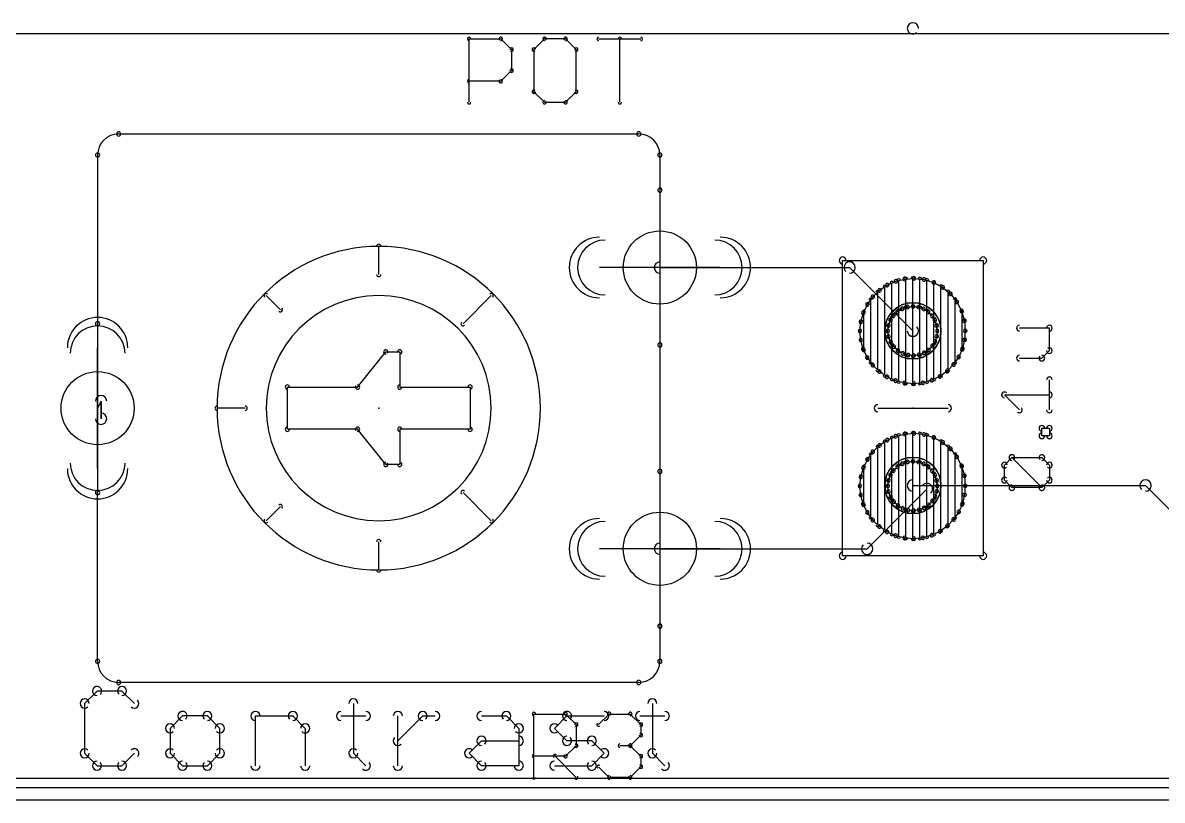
# Model space of a CAD drawing. Header units: millimetres. Extents: x 103 to 292, y -140 to -65.
# Drawn here: x 130.66 to 151.25, y -139.6 to -125.56 of the extents above; entities that cross this region are included whole.
import ezdxf

# ---------------------------------------------------------------- set-up
doc = ezdxf.new("R2010")
doc.units = ezdxf.units.MM
doc.layers.get('0').update_dxf_attribs({"linetype": 'CONTINUOUS', "lineweight": 0})
for name, color, linetype in [('1', 82, 'CONTINUOUS'), ('16', 175, 'CONTINUOUS'), ('17', 2, 'CONTINUOUS'), ('19', 53, 'CONTINUOUS'), ('20', 7, 'CONTINUOUS'), ('21', 253, 'CONTINUOUS'), ('23', 7, 'CONTINUOUS'), ('25', 253, 'CONTINUOUS'), ('27', 253, 'CONTINUOUS'), ('29', 253, 'CONTINUOUS'), ('30', 253, 'CONTINUOUS'), ('44', 253, 'CONTINUOUS'), ('51', 253, 'CONTINUOUS')]:
    doc.layers.add(name, color=color, linetype=linetype)

# ---------------------------------------------------------------- blocks, each defined once
blk = doc.blocks.new('ROUNDP')
blk.add_lwpolyline([(0, -0.25, 1), (0, 0.25, 1), (0, -0.25)], format="xyb")
blk = doc.blocks.new('LONGP100')
for points in [[(-0.5, 0.25, 1), (-0.5, -0.25, 1)], [(0.5, -0.25, 1), (0.5, 0.25, 1)]]:
    blk.add_lwpolyline(points, format="xyb")
blk.add_lwpolyline([(-0.5, 0), (0.5, 0)])

msp = doc.modelspace()

# ---------------------------------------------------------------- linework, layer by layer
at = {"layer": '1'}
msp.add_lwpolyline([(171.77, -139.2123), (125.542, -139.2123)], dxfattribs=at)
at = {"layer": '16'}
for points in [[(146.8501, -125.6665, 1), (146.6469, -125.6665, 1)], [(146.6767, -125.5947, 1), (146.8203, -125.7383, 1)], [(142.1765, -129.8829, 1), (142.1765, -130.0861, 1)], [(145.6773, -129.9127, 1), (145.5337, -130.0563, 1)], [(145.6055, -130.0861, 1), (145.6055, -129.8829, 1)], [(146.6469, -131.1275, 1), (146.8501, -131.1275, 1)], [(146.6767, -131.1993, 1), (146.8203, -131.0557, 1)], [(132.1816, -132.3975, 1), (131.9784, -132.3975, 1)], [(132.1816, -132.3975, 1), (131.9784, -132.3975, 1)], [(131.9784, -132.715, 1), (132.1816, -132.715, 1)], [(131.9784, -132.715, 1), (132.1816, -132.715, 1)], [(132.08, -132.8166, 1), (132.08, -132.6134, 1)], [(146.7485, -133.8199, 1), (146.7485, -134.0231, 1)], [(151.024, -133.8497, 1), (150.8804, -133.9933, 1)], [(150.9522, -134.0231, 1), (150.9522, -133.8199, 1)], [(147.0743, -134.0568, 1), (146.9307, -133.9132, 1)], [(142.1765, -134.9629, 1), (142.1765, -135.1661, 1)], [(145.8512, -134.9927, 1), (145.9948, -135.1363, 1)], [(145.923, -135.1661, 1), (145.923, -134.9629, 1)]]:
    msp.add_lwpolyline(points, format="xyb", dxfattribs=at)
for points in [[(142.1765, -129.9845), (145.6055, -129.9845)], [(145.6055, -129.9845), (146.7485, -131.1275)], [(132.08, -132.715), (132.08, -132.3975)], [(132.08, -132.3975), (132.08, -132.715)], [(145.923, -135.0645), (147.0025, -133.985)], [(146.7485, -133.9215), (150.9522, -133.9215)], [(150.9522, -133.9215), (151.9745, -134.9438)], [(142.1765, -135.0645), (145.923, -135.0645)], [(172.4025, -139.3825), (125.095, -139.3825)]]:
    msp.add_lwpolyline(points, dxfattribs=at)
at = {"layer": '19'}
msp.add_line((132.08, -132.3975), (132.0165, -132.5245), dxfattribs=at)
at = {"layer": '20'}
msp.add_lwpolyline([(172.466, -139.6047), (125.2538, -139.6047)], dxfattribs=at)
at = {"layer": '21'}
for points in [[(222.8093, -125.7618), (124.8093, -125.7618)], [(132.3975, -127.5715), (141.7955, -127.5715)], [(132.0165, -127.9525), (132.0165, -131.0005)], [(142.1765, -127.9525), (142.1765, -128.5875)], [(137.0965, -130.1115), (137.0965, -129.6035)], [(145.4785, -135.1915), (145.4785, -129.8575)], [(145.4785, -129.8575), (148.0185, -129.8575)], [(148.0185, -129.8575), (148.0185, -135.1915)], [(135.3185, -130.7465), (135.0645, -130.4925)], [(138.6205, -131.0005), (139.1285, -130.4925)], [(149.2148, -131.0785), (148.6725, -131.0785)], [(149.2148, -131.4852), (149.2148, -131.0785)], [(136.7155, -132.1435), (137.2235, -131.5085)], [(137.2235, -131.5085), (137.4775, -131.5085)], [(137.4775, -131.5085), (137.4775, -132.1435)], [(142.1765, -131.3815), (142.1765, -133.6675)], [(149.0793, -131.6208), (149.2148, -131.4852)], [(148.6725, -131.6208), (149.0793, -131.6208)], [(135.4455, -132.9055), (135.4455, -132.1435)], [(135.4455, -132.1435), (136.7155, -132.1435)], [(137.4775, -132.1435), (138.7475, -132.1435)], [(138.7475, -132.1435), (138.7475, -132.9055)], [(149.2148, -132.5563), (149.2148, -132.014)], [(148.6725, -132.5563), (148.4013, -132.2852)], [(148.4013, -132.2852), (149.2148, -132.2852)], [(134.6835, -132.5245), (134.1755, -132.5245)], [(146.1135, -132.5245), (147.3835, -132.5245)], [(136.7155, -132.9055), (135.4455, -132.9055)], [(137.2235, -133.5405), (136.7155, -132.9055)], [(138.7475, -132.9055), (137.4775, -132.9055)], [(137.4775, -132.9055), (137.4775, -133.5405)], [(149.0793, -133.0241), (149.0793, -132.8885)], [(149.0793, -132.8885), (149.2148, -132.8885)], [(149.2148, -132.8885), (149.2148, -133.0241)], [(149.2148, -133.0241), (149.0793, -133.0241)], [(137.4775, -133.5405), (137.2235, -133.5405)], [(148.4013, -133.5529), (148.5369, -133.4173)], [(148.4013, -133.824), (148.4013, -133.5529)], [(148.5369, -133.4173), (149.0793, -133.4173)], [(149.0793, -133.9596), (148.5369, -133.4173)], [(149.0793, -133.4173), (149.2148, -133.5529)], [(149.2148, -133.5529), (149.2148, -133.824)], [(148.5369, -133.9596), (148.4013, -133.824)], [(149.2148, -133.824), (149.0793, -133.9596)], [(149.0793, -133.9596), (148.5369, -133.9596)], [(132.0165, -137.0965), (132.0165, -134.0485)], [(138.6205, -134.0485), (139.1285, -134.5565)], [(135.3185, -134.3025), (135.0645, -134.5565)], [(137.0965, -135.4455), (137.0965, -134.9375)], [(148.0185, -135.1915), (145.4785, -135.1915)], [(142.1765, -136.4615), (142.1765, -137.0965)], [(141.7955, -137.4775), (132.3975, -137.4775)], [(132.0074, -137.6338), (131.7828, -137.8584)], [(132.4565, -137.6338), (132.0074, -137.6338)], [(132.6811, -137.8584), (132.4565, -137.6338)], [(131.7828, -137.8584), (131.7828, -138.7566)], [(136.6382, -137.8584), (136.6382, -138.7566)], [(142.0408, -137.8584), (142.0408, -138.7566)], [(133.551, -138.0829), (133.3264, -138.3075)], [(134.0001, -138.0829), (133.551, -138.0829)], [(134.2247, -138.3075), (134.0001, -138.0829)], [(134.87, -138.9812), (134.87, -138.0829)], [(134.87, -138.0829), (135.5437, -138.0829)], [(135.5437, -138.0829), (135.7683, -138.3075)], [(136.4136, -138.0829), (136.8628, -138.0829)], [(137.4427, -138.9812), (137.4427, -138.0829)], [(137.4427, -138.5321), (137.8918, -138.0829)], [(137.8918, -138.0829), (138.1164, -138.0829)], [(138.9536, -138.0829), (139.4027, -138.0829)], [(139.4027, -138.0829), (139.6273, -138.3075)], [(140.2726, -138.3075), (140.4972, -138.0829)], [(140.4972, -138.0829), (141.1709, -138.0829)], [(141.8163, -138.0829), (142.2654, -138.0829)], [(133.3264, -138.3075), (133.3264, -138.7566)], [(134.2247, -138.7566), (134.2247, -138.3075)], [(135.7683, -138.3075), (135.7683, -138.9812)], [(139.6273, -138.3075), (139.6273, -138.9812)], [(140.4972, -138.5321), (140.2726, -138.3075)], [(138.729, -138.7566), (138.9536, -138.5321)], [(138.9536, -138.5321), (139.6273, -138.5321)], [(140.9463, -138.5321), (140.4972, -138.5321)], [(141.1709, -138.7566), (140.9463, -138.5321)], [(131.7828, -138.7566), (132.0074, -138.9812)], [(132.4565, -138.9812), (132.6811, -138.7566)], [(133.3264, -138.7566), (133.551, -138.9812)], [(134.0001, -138.9812), (134.2247, -138.7566)], [(136.6382, -138.7566), (136.8628, -138.9812)], [(138.9536, -138.9812), (138.729, -138.7566)], [(140.9463, -138.9812), (141.1709, -138.7566)], [(142.0408, -138.7566), (142.2654, -138.9812)], [(132.0074, -138.9812), (132.4565, -138.9812)], [(133.551, -138.9812), (134.0001, -138.9812)], [(139.6273, -138.9812), (138.9536, -138.9812)], [(140.2726, -138.9812), (140.9463, -138.9812)]]:
    msp.add_lwpolyline(points, dxfattribs=at)
for points in [[(132.3975, -127.5715, 0.4142), (132.0165, -127.9525, 0.4142)], [(132.3975, -127.5334, 1), (132.3975, -127.6096, 1)], [(132.3975, -127.6096, 1), (132.3975, -127.5334, 1)], [(141.7955, -127.5334, 1), (141.7955, -127.6096, 1)], [(141.7955, -127.6096, 1), (141.7955, -127.5334, 1)], [(142.1765, -127.9525, 0.4142), (141.7955, -127.5715, 0.4142)], [(132.0546, -127.9525, 1), (131.9784, -127.9525, 1)], [(131.9784, -127.9525, 1), (132.0546, -127.9525, 1)], [(142.2146, -127.9525, 1), (142.1384, -127.9525, 1)], [(142.1384, -127.9525, 1), (142.2146, -127.9525, 1)], [(142.1384, -128.5875, 1), (142.2146, -128.5875, 1)], [(137.0965, -135.4455, 1), (137.0965, -129.6035, 1), (137.0965, -135.4455)], [(137.1346, -129.6035, 1), (137.0584, -129.6035, 1)], [(145.542, -129.8575, 1), (145.415, -129.8575, 1)], [(145.4785, -129.794, 1), (145.4785, -129.921, 1)], [(148.082, -129.8575, 1), (147.955, -129.8575, 1)], [(148.0185, -129.921, 1), (148.0185, -129.794, 1)], [(137.0584, -130.1115, 1), (137.1346, -130.1115, 1)], [(135.0914, -130.4656, 1), (135.0376, -130.5194, 1)], [(137.0965, -134.5565, 1), (137.0965, -130.4925, 1), (137.0965, -134.5565)], [(139.1554, -130.5194, 1), (139.1016, -130.4656, 1)], [(135.2916, -130.7734, 1), (135.3454, -130.7196, 1)], [(131.9784, -131.0005, 1), (132.0546, -131.0005, 1)], [(138.5936, -130.9736, 1), (138.6474, -131.0274, 1)], [(148.6725, -131.0277, 1), (148.6725, -131.1293, 1)], [(149.2656, -131.0785, 1), (149.164, -131.0785, 1)], [(149.2148, -131.1293, 1), (149.2148, -131.0277, 1)], [(142.2146, -131.3815, 1), (142.1384, -131.3815, 1)], [(137.2235, -131.4704, 1), (137.2235, -131.5466, 1)], [(137.2533, -131.5323, 1), (137.1937, -131.4847, 1)], [(137.5156, -131.5085, 1), (137.4394, -131.5085, 1)], [(137.4775, -131.5466, 1), (137.4775, -131.4704, 1)], [(149.164, -131.4852, 1), (149.2656, -131.4852, 1)], [(149.2508, -131.5211, 1), (149.1789, -131.4493, 1)], [(148.6725, -131.57, 1), (148.6725, -131.6716, 1)], [(149.0433, -131.5849, 1), (149.1152, -131.6567, 1)], [(149.0793, -131.6716, 1), (149.0793, -131.57, 1)], [(149.2656, -132.014, 1), (149.164, -132.014, 1)], [(135.4836, -132.1435, 1), (135.4074, -132.1435, 1)], [(135.4455, -132.1054, 1), (135.4455, -132.1816, 1)], [(136.6857, -132.1197, 1), (136.7453, -132.1673, 1)], [(136.7155, -132.1816, 1), (136.7155, -132.1054, 1)], [(137.4775, -132.1054, 1), (137.4775, -132.1816, 1)], [(137.4394, -132.1435, 1), (137.5156, -132.1435, 1)], [(138.7856, -132.1435, 1), (138.7094, -132.1435, 1)], [(138.7475, -132.1816, 1), (138.7475, -132.1054, 1)], [(148.4373, -132.2492, 1), (148.3654, -132.3211, 1)], [(148.4013, -132.2344, 1), (148.4013, -132.336, 1)], [(149.2148, -132.336, 1), (149.2148, -132.2344, 1)], [(134.1755, -132.4864, 1), (134.1755, -132.5626, 1)], [(134.6835, -132.5626, 1), (134.6835, -132.4864, 1)], [(146.1135, -132.461, 1), (146.1135, -132.588, 1)], [(147.3835, -132.588, 1), (147.3835, -132.461, 1)], [(148.6366, -132.5922, 1), (148.7084, -132.5204, 1)], [(149.164, -132.5563, 1), (149.2656, -132.5563, 1)], [(135.4455, -132.8674, 1), (135.4455, -132.9436, 1)], [(135.4074, -132.9055, 1), (135.4836, -132.9055, 1)], [(136.7453, -132.8817, 1), (136.6857, -132.9293, 1)], [(136.7155, -132.9436, 1), (136.7155, -132.8674, 1)], [(137.4775, -132.8674, 1), (137.4775, -132.9436, 1)], [(137.5156, -132.9055, 1), (137.4394, -132.9055, 1)], [(138.7094, -132.9055, 1), (138.7856, -132.9055, 1)], [(138.7475, -132.9436, 1), (138.7475, -132.8674, 1)], [(149.1301, -132.8885, 1), (149.0285, -132.8885, 1)], [(149.0793, -132.8377, 1), (149.0793, -132.9393, 1)], [(149.0793, -132.9733, 1), (149.0793, -133.0749, 1)], [(149.2656, -132.8885, 1), (149.164, -132.8885, 1)], [(149.2148, -132.9393, 1), (149.2148, -132.8377, 1)], [(149.2148, -133.0749, 1), (149.2148, -132.9733, 1)], [(149.0285, -133.0241, 1), (149.1301, -133.0241, 1)], [(149.164, -133.0241, 1), (149.2656, -133.0241, 1)], [(148.5369, -133.3665, 1), (148.5369, -133.4681, 1)], [(148.5728, -133.3814, 1), (148.501, -133.4532, 1)], [(148.5728, -133.4532, 1), (148.501, -133.3814, 1)], [(149.1152, -133.3814, 1), (149.0433, -133.4532, 1)], [(149.0793, -133.4681, 1), (149.0793, -133.3665, 1)], [(137.2235, -133.5024, 1), (137.2235, -133.5786, 1)], [(137.1937, -133.5643, 1), (137.2533, -133.5167, 1)], [(137.4394, -133.5405, 1), (137.5156, -133.5405, 1)], [(137.4775, -133.5786, 1), (137.4775, -133.5024, 1)], [(148.4521, -133.5529, 1), (148.3505, -133.5529, 1)], [(148.3654, -133.5169, 1), (148.4373, -133.5888, 1)], [(149.2656, -133.5529, 1), (149.164, -133.5529, 1)], [(149.1789, -133.5888, 1), (149.2508, -133.5169, 1)], [(142.1384, -133.6675, 1), (142.2146, -133.6675, 1)], [(148.4373, -133.7881, 1), (148.3654, -133.8599, 1)], [(148.3505, -133.824, 1), (148.4521, -133.824, 1)], [(149.164, -133.824, 1), (149.2656, -133.824, 1)], [(149.2508, -133.8599, 1), (149.1789, -133.7881, 1)], [(132.0546, -134.0485, 1), (131.9784, -134.0485, 1)], [(138.6474, -134.0216, 1), (138.5936, -134.0754, 1)], [(148.5369, -133.9088, 1), (148.5369, -134.0104, 1)], [(148.501, -133.9955, 1), (148.5728, -133.9237, 1)], [(149.0433, -133.9237, 1), (149.1152, -133.9955, 1)], [(149.0433, -133.9955, 1), (149.1152, -133.9237, 1)], [(149.0793, -134.0104, 1), (149.0793, -133.9088, 1)], [(135.3454, -134.3294, 1), (135.2916, -134.2756, 1)], [(135.0376, -134.5296, 1), (135.0914, -134.5834, 1)], [(139.1016, -134.5834, 1), (139.1554, -134.5296, 1)], [(137.1346, -134.9375, 1), (137.0584, -134.9375, 1)], [(145.4785, -135.128, 1), (145.4785, -135.255, 1)], [(145.415, -135.1915, 1), (145.542, -135.1915, 1)], [(147.955, -135.1915, 1), (148.082, -135.1915, 1)], [(148.0185, -135.255, 1), (148.0185, -135.128, 1)], [(137.0584, -135.4455, 1), (137.1346, -135.4455, 1)], [(142.2146, -136.4615, 1), (142.1384, -136.4615, 1)], [(132.0546, -137.0965, 1), (131.9784, -137.0965, 1)], [(131.9784, -137.0965, 1), (132.0546, -137.0965, 1)], [(132.0165, -137.0965, 0.4142), (132.3975, -137.4775, 0.4142)], [(141.7955, -137.4775, 0.4142), (142.1765, -137.0965, 0.4142)], [(142.2146, -137.0965, 1), (142.1384, -137.0965, 1)], [(142.1384, -137.0965, 1), (142.2146, -137.0965, 1)], [(132.3975, -137.4394, 1), (132.3975, -137.5156, 1)], [(132.3975, -137.5156, 1), (132.3975, -137.4394, 1)], [(141.7955, -137.4394, 1), (141.7955, -137.5156, 1)], [(141.7955, -137.5156, 1), (141.7955, -137.4394, 1)], [(132.0074, -137.5513, 1), (132.0074, -137.7164, 1)], [(132.0657, -137.6922, 1), (131.949, -137.5755, 1)], [(132.5149, -137.5755, 1), (132.3981, -137.6922, 1)], [(132.4565, -137.7164, 1), (132.4565, -137.5513, 1)], [(131.7244, -137.8, 1), (131.8412, -137.9168, 1)], [(131.8654, -137.8584, 1), (131.7003, -137.8584, 1)], [(132.6227, -137.9168, 1), (132.7394, -137.8, 1)], [(136.7207, -137.8584, 1), (136.5556, -137.8584, 1)], [(142.1234, -137.8584, 1), (141.9583, -137.8584, 1)], [(133.551, -138.0004, 1), (133.551, -138.1655, 1)], [(133.6094, -138.1413, 1), (133.4926, -138.0246, 1)], [(134.0585, -138.0246, 1), (133.9417, -138.1413, 1)], [(134.0001, -138.1655, 1), (134.0001, -138.0004, 1)], [(134.87, -138.0004, 1), (134.87, -138.1655, 1)], [(134.9526, -138.0829, 1), (134.7875, -138.0829, 1)], [(135.6021, -138.0246, 1), (135.4853, -138.1413, 1)], [(135.5437, -138.1655, 1), (135.5437, -138.0004, 1)], [(136.4136, -138.0004, 1), (136.4136, -138.1655, 1)], [(136.8628, -138.1655, 1), (136.8628, -138.0004, 1)], [(137.5253, -138.0829, 1), (137.3602, -138.0829, 1)], [(137.8918, -138.0004, 1), (137.8918, -138.1655, 1)], [(137.9502, -138.1413, 1), (137.8335, -138.0246, 1)], [(138.1164, -138.1655, 1), (138.1164, -138.0004, 1)], [(138.9536, -138.0004, 1), (138.9536, -138.1655, 1)], [(139.4611, -138.0246, 1), (139.3443, -138.1413, 1)], [(139.4027, -138.1655, 1), (139.4027, -138.0004, 1)], [(140.4972, -138.0004, 1), (140.4972, -138.1655, 1)], [(140.5556, -138.1413, 1), (140.4388, -138.0246, 1)], [(141.1709, -138.1655, 1), (141.1709, -138.0004, 1)], [(141.8163, -138.0004, 1), (141.8163, -138.1655, 1)], [(142.2654, -138.1655, 1), (142.2654, -138.0004, 1)], [(133.409, -138.3075, 1), (133.2439, -138.3075, 1)], [(133.2681, -138.2491, 1), (133.3848, -138.3659, 1)], [(134.3072, -138.3075, 1), (134.1421, -138.3075, 1)], [(134.1663, -138.3659, 1), (134.283, -138.2491, 1)], [(135.8508, -138.3075, 1), (135.6857, -138.3075, 1)], [(135.7099, -138.3659, 1), (135.8266, -138.2491, 1)], [(139.7098, -138.3075, 1), (139.5447, -138.3075, 1)], [(139.5689, -138.3659, 1), (139.6856, -138.2491, 1)], [(140.331, -138.2491, 1), (140.2143, -138.3659, 1)], [(140.2143, -138.2491, 1), (140.331, -138.3659, 1)], [(137.3843, -138.4737, 1), (137.5011, -138.5904, 1)], [(138.9536, -138.4495, 1), (138.9536, -138.6146, 1)], [(139.012, -138.5904, 1), (138.8952, -138.4737, 1)], [(139.6273, -138.6146, 1), (139.6273, -138.4495, 1)], [(140.4972, -138.4495, 1), (140.4972, -138.6146, 1)], [(140.4388, -138.5904, 1), (140.5556, -138.4737, 1)], [(141.0047, -138.4737, 1), (140.888, -138.5904, 1)], [(140.9463, -138.6146, 1), (140.9463, -138.4495, 1)], [(131.8412, -138.6983, 1), (131.7244, -138.815, 1)], [(131.7003, -138.7566, 1), (131.8654, -138.7566, 1)], [(132.7394, -138.815, 1), (132.6227, -138.6983, 1)], [(133.3848, -138.6983, 1), (133.2681, -138.815, 1)], [(133.2439, -138.7566, 1), (133.409, -138.7566, 1)], [(134.1421, -138.7566, 1), (134.3072, -138.7566, 1)], [(134.283, -138.815, 1), (134.1663, -138.6983, 1)], [(136.6966, -138.6983, 1), (136.5798, -138.815, 1)], [(136.5556, -138.7566, 1), (136.7207, -138.7566, 1)], [(138.7874, -138.6983, 1), (138.6707, -138.815, 1)], [(138.6707, -138.6983, 1), (138.7874, -138.815, 1)], [(141.2293, -138.815, 1), (141.1125, -138.6983, 1)], [(141.1125, -138.815, 1), (141.2293, -138.6983, 1)], [(142.0992, -138.6983, 1), (141.9824, -138.815, 1)], [(141.9583, -138.7566, 1), (142.1234, -138.7566, 1)], [(132.0074, -138.8986, 1), (132.0074, -139.0637, 1)], [(131.949, -139.0396, 1), (132.0657, -138.9228, 1)], [(132.3981, -138.9228, 1), (132.5149, -139.0396, 1)], [(132.4565, -139.0637, 1), (132.4565, -138.8986, 1)], [(133.551, -138.8986, 1), (133.551, -139.0637, 1)], [(133.4926, -139.0396, 1), (133.6094, -138.9228, 1)], [(133.9417, -138.9228, 1), (134.0585, -139.0396, 1)], [(134.0001, -139.0637, 1), (134.0001, -138.8986, 1)], [(136.8044, -139.0396, 1), (136.9211, -138.9228, 1)], [(138.9536, -138.8986, 1), (138.9536, -139.0637, 1)], [(138.8952, -139.0396, 1), (139.012, -138.9228, 1)], [(139.6273, -139.0637, 1), (139.6273, -138.8986, 1)], [(140.2726, -138.8986, 1), (140.2726, -139.0637, 1)], [(140.888, -138.9228, 1), (141.0047, -139.0396, 1)], [(140.9463, -139.0637, 1), (140.9463, -138.8986, 1)], [(142.207, -139.0396, 1), (142.3237, -138.9228, 1)], [(134.7875, -138.9812, 1), (134.9526, -138.9812, 1)], [(135.6857, -138.9812, 1), (135.8508, -138.9812, 1)], [(137.3602, -138.9812, 1), (137.5253, -138.9812, 1)], [(139.5447, -138.9812, 1), (139.7098, -138.9812, 1)]]:
    msp.add_lwpolyline(points, format="xyb", dxfattribs=at)
at = {"layer": '23'}
for p in [(137.0965, -132.5245), (146.7485, -132.5245)]:
    msp.add_point(p, dxfattribs=at)
at = {"layer": '25'}
for points in [[(139.9012, -138.0163, 1), (139.9012, -138.0798, 1)], [(139.933, -138.048, 1), (139.8695, -138.048, 1)], [(140.4956, -138.0256, 1), (140.4507, -138.0705, 1)], [(140.4732, -138.0798, 1), (140.4732, -138.0163, 1)], [(141.2613, -138.0163, 1), (141.2613, -138.0798, 1)], [(141.2837, -138.0705, 1), (141.2388, -138.0256, 1)], [(141.665, -138.0256, 1), (141.6201, -138.0705, 1)], [(141.6426, -138.0798, 1), (141.6426, -138.0163, 1)], [(140.6956, -138.2387, 1), (140.6321, -138.2387, 1)], [(140.6414, -138.2611, 1), (140.6863, -138.2162, 1)], [(141.0481, -138.2162, 1), (141.0931, -138.2611, 1)], [(141.865, -138.2387, 1), (141.8015, -138.2387, 1)], [(141.8108, -138.2611, 1), (141.8557, -138.2162, 1)], [(141.8015, -138.4293, 1), (141.865, -138.4293, 1)], [(141.8557, -138.4518, 1), (141.8108, -138.4069, 1)], [(140.6321, -138.62, 1), (140.6956, -138.62, 1)], [(140.6863, -138.6425, 1), (140.6414, -138.5976, 1)], [(141.4519, -138.5883, 1), (141.4519, -138.6518, 1)], [(141.665, -138.5976, 1), (141.6201, -138.6425, 1)], [(141.6201, -138.5976, 1), (141.665, -138.6425, 1)], [(141.6426, -138.6518, 1), (141.6426, -138.5883, 1)], [(139.9012, -138.7789, 1), (139.9012, -138.8424, 1)], [(140.305, -138.7882, 1), (140.2601, -138.8331, 1)], [(140.4507, -138.7882, 1), (140.4956, -138.8331, 1)], [(140.4732, -138.8424, 1), (140.4732, -138.7789, 1)], [(141.0931, -138.9789, 1), (141.0481, -139.0238, 1)], [(141.865, -138.8107, 1), (141.8015, -138.8107, 1)], [(141.8108, -138.8331, 1), (141.8557, -138.7882, 1)], [(141.8557, -139.0238, 1), (141.8108, -138.9789, 1)], [(140.6414, -139.2145, 1), (140.6863, -139.1695, 1)], [(141.2613, -139.1603, 1), (141.2613, -139.2237, 1)], [(141.2388, -139.2145, 1), (141.2837, -139.1695, 1)], [(141.6201, -139.1695, 1), (141.665, -139.2145, 1)], [(141.6426, -139.2237, 1), (141.6426, -139.1603, 1)], [(141.8015, -139.0013, 1), (141.865, -139.0013, 1)], [(139.8695, -139.192, 1), (139.933, -139.192, 1)]]:
    msp.add_lwpolyline(points, format="xyb", dxfattribs=at)
for points in [[(139.9012, -139.192), (139.9012, -138.048)], [(139.9012, -138.048), (140.4732, -138.048)], [(140.4732, -138.048), (140.6639, -138.2387)], [(141.0706, -138.2387), (141.2613, -138.048)], [(141.2613, -138.048), (141.6426, -138.048)], [(141.6426, -138.048), (141.8333, -138.2387)], [(140.6639, -138.2387), (140.6639, -138.62)], [(141.8333, -138.2387), (141.8333, -138.4293)], [(141.8333, -138.4293), (141.6426, -138.62)], [(140.6639, -138.62), (140.4732, -138.8107)], [(141.6426, -138.62), (141.4519, -138.62)], [(141.6426, -138.62), (141.8333, -138.8107)], [(140.4732, -138.8107), (139.9012, -138.8107)], [(140.2825, -138.8107), (140.6639, -139.192)], [(141.8333, -138.8107), (141.8333, -139.0013)], [(141.2613, -139.192), (141.0706, -139.0013)], [(141.8333, -139.0013), (141.6426, -139.192)], [(141.6426, -139.192), (141.2613, -139.192)]]:
    msp.add_lwpolyline(points, dxfattribs=at)
at = {"layer": '27'}
for points in [[(138.7318, -125.8243, 1), (138.7318, -125.8878, 1)], [(138.7636, -125.856, 1), (138.7001, -125.856, 1)], [(139.3262, -125.8336, 1), (139.2813, -125.8785, 1)], [(139.3038, -125.8878, 1), (139.3038, -125.8243, 1)], [(140.0919, -125.8243, 1), (140.0919, -125.8878, 1)], [(140.1143, -125.8785, 1), (140.0694, -125.8336, 1)], [(140.4956, -125.8336, 1), (140.4507, -125.8785, 1)], [(140.4732, -125.8878, 1), (140.4732, -125.8243, 1)], [(141.0706, -125.8243, 1), (141.0706, -125.8878, 1)], [(141.4837, -125.856, 1), (141.4202, -125.856, 1)], [(141.8332, -125.8878, 1), (141.8332, -125.8243, 1)], [(139.5262, -126.0467, 1), (139.4627, -126.0467, 1)], [(139.472, -126.0691, 1), (139.5169, -126.0242, 1)], [(139.8787, -126.0242, 1), (139.9237, -126.0691, 1)], [(139.933, -126.0467, 1), (139.8695, -126.0467, 1)], [(140.6956, -126.0467, 1), (140.6321, -126.0467, 1)], [(140.6414, -126.0691, 1), (140.6863, -126.0242, 1)], [(139.5169, -126.4505, 1), (139.472, -126.4056, 1)], [(138.7318, -126.5869, 1), (138.7318, -126.6504, 1)], [(139.2813, -126.5962, 1), (139.3262, -126.6411, 1)], [(139.3038, -126.6504, 1), (139.3038, -126.5869, 1)], [(139.4627, -126.428, 1), (139.5262, -126.428, 1)], [(139.9237, -126.7869, 1), (139.8787, -126.8318, 1)], [(139.8695, -126.8093, 1), (139.933, -126.8093, 1)], [(140.6321, -126.8093, 1), (140.6956, -126.8093, 1)], [(140.6863, -126.8318, 1), (140.6414, -126.7869, 1)], [(138.7001, -127, 1), (138.7636, -127, 1)], [(140.0919, -126.9682, 1), (140.0919, -127.0318, 1)], [(140.0694, -127.0225, 1), (140.1143, -126.9775, 1)], [(140.4507, -126.9775, 1), (140.4956, -127.0225, 1)], [(140.4732, -127.0318, 1), (140.4732, -126.9682, 1)], [(141.4202, -127, 1), (141.4837, -127, 1)]]:
    msp.add_lwpolyline(points, format="xyb", dxfattribs=at)
for points in [[(138.7318, -127), (138.7318, -125.856)], [(138.7318, -125.856), (139.3038, -125.856)], [(139.3038, -125.856), (139.4945, -126.0467)], [(140.0919, -125.856), (139.9012, -126.0467)], [(140.4732, -125.856), (140.0919, -125.856)], [(140.6638, -126.0467), (140.4732, -125.856)], [(141.0706, -125.856), (141.8332, -125.856)], [(141.4519, -127), (141.4519, -125.856)], [(139.4945, -126.0467), (139.4945, -126.428)], [(139.9012, -126.0467), (139.9012, -126.8093)], [(140.6638, -126.8093), (140.6638, -126.0467)], [(139.3038, -126.6187), (138.7318, -126.6187)], [(139.4945, -126.428), (139.3038, -126.6187)], [(139.9012, -126.8093), (140.0919, -127)], [(140.4732, -127), (140.6638, -126.8093)], [(140.0919, -127), (140.4732, -127)]]:
    msp.add_lwpolyline(points, dxfattribs=at)
at = {"layer": '29'}
for points in [[(146.5263, -130.7676, 1), (146.4628, -130.7676, 1)], [(146.5478, -130.6992, 1), (146.5678, -130.7595, 1)], [(146.5743, -130.7565, 1), (146.5414, -130.7022, 1)], [(146.6532, -130.7082, 1), (146.5898, -130.7082, 1)], [(146.6504, -130.6661, 1), (146.6564, -130.7293, 1)], [(146.6634, -130.7278, 1), (146.6434, -130.6675, 1)], [(146.7802, -130.6886, 1), (146.7168, -130.6886, 1)], [(146.7574, -130.6566, 1), (146.7498, -130.7196, 1)], [(146.7566, -130.7197, 1), (146.7506, -130.6565, 1)], [(146.8617, -130.67, 1), (146.8403, -130.7298, 1)], [(146.9073, -130.7087, 1), (146.8438, -130.7087, 1)], [(146.8472, -130.7314, 1), (146.8548, -130.6684, 1)], [(146.9605, -130.7064, 1), (146.9262, -130.7598, 1)], [(146.9326, -130.763, 1), (146.9541, -130.7032, 1)], [(147.0342, -130.771, 1), (146.9708, -130.771, 1)], [(146.3177, -130.9184, 1), (146.3709, -130.9531, 1)], [(146.3741, -130.9467, 1), (146.3145, -130.9247, 1)], [(146.3992, -130.9002, 1), (146.3358, -130.9002, 1)], [(146.3772, -130.8286, 1), (146.4214, -130.8742, 1)], [(146.4259, -130.8687, 1), (146.3727, -130.8341, 1)], [(146.4552, -130.7543, 1), (146.4881, -130.8086, 1)], [(146.4937, -130.8043, 1), (146.4496, -130.7586, 1)], [(147.0486, -130.7638, 1), (147.0033, -130.8083, 1)], [(147.0089, -130.8128, 1), (147.0431, -130.7593, 1)], [(147.1218, -130.8393, 1), (147.0677, -130.8726, 1)], [(147.0721, -130.8782, 1), (147.1174, -130.8337, 1)], [(147.1612, -130.9123, 1), (147.0978, -130.9123, 1)], [(147.1763, -130.9293, 1), (147.1162, -130.9497, 1)], [(147.1192, -130.9562, 1), (147.1733, -130.9229, 1)], [(146.328, -131.1257, 1), (146.265, -131.1343, 1)], [(146.265, -131.1259, 1), (146.328, -131.1341, 1)], [(146.2797, -131.0192, 1), (146.3392, -131.0412, 1)], [(146.3409, -131.0343, 1), (146.278, -131.0261, 1)], [(147.2094, -131.0291, 1), (147.1463, -131.0357, 1)], [(147.1478, -131.0426, 1), (147.2079, -131.0222, 1)], [(147.2196, -131.1328, 1), (147.1564, -131.1272, 1)], [(147.1564, -131.1333, 1), (147.2196, -131.1267, 1)], [(146.3402, -131.2199, 1), (146.2808, -131.2424, 1)], [(146.279, -131.2355, 1), (146.3419, -131.2268, 1)], [(146.373, -131.3091, 1), (146.3201, -131.3442, 1)], [(146.3169, -131.3379, 1), (146.3763, -131.3154, 1)], [(146.3358, -131.3582, 1), (146.3992, -131.3582, 1)], [(147.0978, -131.3529, 1), (147.1612, -131.3529, 1)], [(147.1192, -131.3097, 1), (147.1796, -131.3293, 1)], [(147.1767, -131.3357, 1), (147.1221, -131.3032, 1)], [(147.1478, -131.2241, 1), (147.211, -131.2297, 1)], [(147.2096, -131.2367, 1), (147.1492, -131.2171, 1)], [(146.425, -131.3888, 1), (146.3812, -131.4348, 1)], [(146.3766, -131.4293, 1), (146.4295, -131.3942, 1)], [(146.4933, -131.4548, 1), (146.4608, -131.5094, 1)], [(146.4552, -131.5052, 1), (146.4989, -131.4591, 1)], [(146.4628, -131.4925, 1), (146.5263, -131.4925, 1)], [(146.5746, -131.5041, 1), (146.5551, -131.5645, 1)], [(146.5486, -131.5616, 1), (146.5811, -131.507, 1)], [(146.5898, -131.5525, 1), (146.6532, -131.5525, 1)], [(146.6648, -131.534, 1), (146.6593, -131.5972, 1)], [(146.6523, -131.5958, 1), (146.6718, -131.5354, 1)], [(146.7595, -131.543, 1), (146.7681, -131.606, 1)], [(146.761, -131.6061, 1), (146.7666, -131.5429, 1)], [(146.849, -131.5316, 1), (146.8714, -131.5911, 1)], [(146.8438, -131.5556, 1), (146.9073, -131.5556, 1)], [(146.8645, -131.5928, 1), (146.8559, -131.5299, 1)], [(146.9337, -131.5006, 1), (146.9688, -131.5536, 1)], [(146.9624, -131.5568, 1), (146.9401, -131.4974, 1)], [(146.9708, -131.4932, 1), (147.0342, -131.4932, 1)], [(147.0094, -131.4515, 1), (147.0554, -131.4953, 1)], [(147.0499, -131.4999, 1), (147.0149, -131.4469, 1)], [(147.0723, -131.3868, 1), (147.1269, -131.4193, 1)], [(147.1226, -131.425, 1), (147.0766, -131.3811, 1)], [(146.7168, -131.5732, 1), (146.7802, -131.5732, 1)], [(146.4259, -133.6678, 1), (146.3727, -133.6332, 1)], [(146.4552, -133.5534, 1), (146.4881, -133.6077, 1)], [(146.4937, -133.6034, 1), (146.4496, -133.5577, 1)], [(146.5263, -133.5667, 1), (146.4628, -133.5667, 1)], [(146.5478, -133.4983, 1), (146.5678, -133.5586, 1)], [(146.5743, -133.5556, 1), (146.5414, -133.5013, 1)], [(146.6532, -133.5073, 1), (146.5898, -133.5073, 1)], [(146.6504, -133.4652, 1), (146.6564, -133.5284, 1)], [(146.6634, -133.5269, 1), (146.6434, -133.4666, 1)], [(146.7802, -133.4877, 1), (146.7168, -133.4877, 1)], [(146.7574, -133.4557, 1), (146.7498, -133.5187, 1)], [(146.7566, -133.5188, 1), (146.7506, -133.4556, 1)], [(146.8617, -133.4691, 1), (146.8403, -133.5289, 1)], [(146.9073, -133.5078, 1), (146.8438, -133.5078, 1)], [(146.8472, -133.5305, 1), (146.8548, -133.4675, 1)], [(146.9605, -133.5055, 1), (146.9262, -133.5589, 1)], [(146.9326, -133.5621, 1), (146.9541, -133.5023, 1)], [(147.0342, -133.5701, 1), (146.9708, -133.5701, 1)], [(147.0486, -133.5629, 1), (147.0033, -133.6074, 1)], [(147.0089, -133.6119, 1), (147.0431, -133.5584, 1)], [(146.2797, -133.8183, 1), (146.3392, -133.8403, 1)], [(146.3409, -133.8334, 1), (146.278, -133.8252, 1)], [(146.3177, -133.7175, 1), (146.3709, -133.7522, 1)], [(146.3741, -133.7458, 1), (146.3145, -133.7238, 1)], [(146.3992, -133.6993, 1), (146.3358, -133.6993, 1)], [(146.3772, -133.6277, 1), (146.4214, -133.6733, 1)], [(147.1218, -133.6384, 1), (147.0677, -133.6717, 1)], [(147.0721, -133.6773, 1), (147.1174, -133.6328, 1)], [(147.1612, -133.7114, 1), (147.0978, -133.7114, 1)], [(147.1763, -133.7284, 1), (147.1162, -133.7488, 1)], [(147.1192, -133.7553, 1), (147.1733, -133.722, 1)], [(147.2094, -133.8282, 1), (147.1463, -133.8348, 1)], [(147.1478, -133.8417, 1), (147.2079, -133.8213, 1)], [(146.328, -133.9248, 1), (146.265, -133.9334, 1)], [(146.265, -133.925, 1), (146.328, -133.9332, 1)], [(146.3402, -134.019, 1), (146.2808, -134.0415, 1)], [(146.279, -134.0346, 1), (146.3419, -134.0259, 1)], [(147.1478, -134.0232, 1), (147.211, -134.0288, 1)], [(147.2096, -134.0358, 1), (147.1492, -134.0162, 1)], [(147.2196, -133.9319, 1), (147.1564, -133.9263, 1)], [(147.1564, -133.9324, 1), (147.2196, -133.9258, 1)], [(146.373, -134.1082, 1), (146.3201, -134.1433, 1)], [(146.3169, -134.137, 1), (146.3763, -134.1145, 1)], [(146.3358, -134.1573, 1), (146.3992, -134.1573, 1)], [(146.425, -134.1879, 1), (146.3812, -134.2339, 1)], [(146.3766, -134.2284, 1), (146.4295, -134.1933, 1)], [(147.0499, -134.299, 1), (147.0149, -134.246, 1)], [(147.0723, -134.1859, 1), (147.1269, -134.2184, 1)], [(147.1226, -134.2241, 1), (147.0766, -134.1802, 1)], [(147.0978, -134.152, 1), (147.1612, -134.152, 1)], [(147.1192, -134.1088, 1), (147.1796, -134.1284, 1)], [(147.1767, -134.1348, 1), (147.1221, -134.1023, 1)], [(146.4933, -134.2539, 1), (146.4608, -134.3085, 1)], [(146.4552, -134.3043, 1), (146.4989, -134.2582, 1)], [(146.4628, -134.2916, 1), (146.5263, -134.2916, 1)], [(146.5746, -134.3032, 1), (146.5551, -134.3636, 1)], [(146.5486, -134.3607, 1), (146.5811, -134.3061, 1)], [(146.5898, -134.3516, 1), (146.6532, -134.3516, 1)], [(146.6648, -134.3331, 1), (146.6593, -134.3963, 1)], [(146.6523, -134.3949, 1), (146.6718, -134.3345, 1)], [(146.7168, -134.3723, 1), (146.7802, -134.3723, 1)], [(146.7595, -134.3421, 1), (146.7681, -134.4051, 1)], [(146.761, -134.4052, 1), (146.7666, -134.342, 1)], [(146.849, -134.3307, 1), (146.8714, -134.3902, 1)], [(146.8438, -134.3547, 1), (146.9073, -134.3547, 1)], [(146.8645, -134.3919, 1), (146.8559, -134.329, 1)], [(146.9337, -134.2997, 1), (146.9688, -134.3527, 1)], [(146.9624, -134.3559, 1), (146.9401, -134.2965, 1)], [(146.9708, -134.2923, 1), (147.0342, -134.2923, 1)], [(147.0094, -134.2506, 1), (147.0554, -134.2944, 1)]]:
    msp.add_lwpolyline(points, format="xyb", dxfattribs=at)
for points in [[(146.4717, -130.7814), (146.5578, -130.7293)], [(146.5578, -130.7293), (146.6534, -130.6977)], [(146.6215, -131.5525), (146.6215, -130.7082)], [(146.6534, -130.6977), (146.7536, -130.6881)], [(146.7485, -131.5732), (146.7485, -130.6886)], [(146.7536, -130.6881), (146.851, -130.6999)], [(146.851, -130.6999), (146.9433, -130.7331)], [(146.8755, -131.5556), (146.8755, -130.7087)], [(146.9433, -130.7331), (147.026, -130.786)], [(146.3095, -131.0302), (146.3443, -130.9357)], [(146.3443, -130.9357), (146.3993, -130.8514)], [(146.3675, -131.3582), (146.3675, -130.9002)], [(146.3993, -130.8514), (146.4717, -130.7814)], [(146.4945, -131.4925), (146.4945, -130.7676)], [(147.0025, -131.4932), (147.0025, -130.771)], [(147.026, -130.786), (147.0948, -130.856)], [(147.0948, -130.856), (147.1463, -130.9395)], [(147.1295, -131.3529), (147.1295, -130.9123)], [(147.1463, -130.9395), (147.1779, -131.0324)], [(146.2965, -131.13), (146.3095, -131.0302)], [(146.3105, -131.2312), (146.2965, -131.13)], [(147.1779, -131.0324), (147.188, -131.13)], [(147.188, -131.13), (147.1794, -131.2269)], [(146.3466, -131.3267), (146.3105, -131.2312)], [(146.4031, -131.4118), (146.3466, -131.3267)], [(147.1494, -131.3195), (147.0996, -131.403)], [(147.1794, -131.2269), (147.1494, -131.3195)], [(146.4771, -131.4821), (146.4031, -131.4118)], [(146.5649, -131.5343), (146.4771, -131.4821)], [(146.6621, -131.5656), (146.5649, -131.5343)], [(146.8602, -131.5614), (146.7638, -131.5745)], [(146.9513, -131.5271), (146.8602, -131.5614)], [(147.0324, -131.4734), (146.9513, -131.5271)], [(147.0996, -131.403), (147.0324, -131.4734)], [(146.7638, -131.5745), (146.6621, -131.5656)], [(146.3993, -133.6505), (146.4717, -133.5805)], [(146.4717, -133.5805), (146.5578, -133.5284)], [(146.4945, -134.2916), (146.4945, -133.5667)], [(146.5578, -133.5284), (146.6534, -133.4968)], [(146.6215, -134.3516), (146.6215, -133.5073)], [(146.6534, -133.4968), (146.7536, -133.4872)], [(146.7485, -134.3723), (146.7485, -133.4877)], [(146.7536, -133.4872), (146.851, -133.499)], [(146.851, -133.499), (146.9433, -133.5322)], [(146.8755, -134.3547), (146.8755, -133.5078)], [(146.9433, -133.5322), (147.026, -133.5851)], [(147.0025, -134.2923), (147.0025, -133.5701)], [(147.026, -133.5851), (147.0948, -133.6551)], [(146.3095, -133.8293), (146.3443, -133.7348)], [(146.3443, -133.7348), (146.3993, -133.6505)], [(146.3675, -134.1573), (146.3675, -133.6993)], [(147.0948, -133.6551), (147.1463, -133.7386)], [(147.1295, -134.152), (147.1295, -133.7114)], [(147.1463, -133.7386), (147.1779, -133.8315)], [(146.2965, -133.9291), (146.3095, -133.8293)], [(146.3105, -134.0303), (146.2965, -133.9291)], [(146.3466, -134.1258), (146.3105, -134.0303)], [(147.1794, -134.026), (147.1494, -134.1186)], [(147.1779, -133.8315), (147.188, -133.9291)], [(147.188, -133.9291), (147.1794, -134.026)], [(146.4031, -134.2109), (146.3466, -134.1258)], [(146.4771, -134.2812), (146.4031, -134.2109)], [(147.0996, -134.2021), (147.0324, -134.2725)], [(147.1494, -134.1186), (147.0996, -134.2021)], [(146.5649, -134.3334), (146.4771, -134.2812)], [(146.6621, -134.3647), (146.5649, -134.3334)], [(146.7638, -134.3736), (146.6621, -134.3647)], [(146.8602, -134.3605), (146.7638, -134.3736)], [(146.9513, -134.3262), (146.8602, -134.3605)], [(147.0324, -134.2725), (146.9513, -134.3262)]]:
    msp.add_lwpolyline(points, dxfattribs=at)
at = {"layer": '30'}
for points in [[(146.146, -130.3965), (146.285, -130.3022)], [(146.285, -130.3022), (146.4383, -130.2333)], [(146.3675, -131.9973), (146.3675, -130.2651)], [(146.4383, -130.2333), (146.6013, -130.1922)], [(146.4945, -132.0432), (146.4945, -130.2192)], [(146.6013, -130.1922), (146.7689, -130.18)], [(146.6215, -132.0715), (146.6215, -130.1907)], [(146.7485, -132.0811), (146.7485, -130.1815)], [(146.7689, -130.18), (146.9516, -130.2)], [(146.8755, -132.0714), (146.8755, -130.1917)], [(146.9516, -130.2), (147.1268, -130.2552)], [(147.0025, -132.0454), (147.0025, -130.216)], [(147.1268, -130.2552), (147.288, -130.3436)], [(147.1295, -132.0011), (147.1295, -130.2567)], [(147.2565, -131.9349), (147.2565, -130.3263)], [(145.9271, -130.6499), (146.0254, -130.5136)], [(146.0254, -130.5136), (146.146, -130.3965)], [(146.1135, -131.8345), (146.1135, -130.4281)], [(146.2405, -131.9302), (146.2405, -130.3324)], [(147.288, -130.3436), (147.4287, -130.4617)], [(147.3835, -131.839), (147.3835, -130.4237)], [(147.4287, -130.4617), (147.5438, -130.605)], [(145.8538, -130.8011), (145.9271, -130.6499)], [(145.9865, -131.695), (145.9865, -130.5675)], [(147.5105, -131.6967), (147.5105, -130.5636)], [(147.5438, -130.605), (147.6286, -130.768)], [(145.808, -130.9628), (145.8538, -130.8011)], [(145.8595, -131.4726), (145.8595, -130.7894)], [(147.6286, -130.768), (147.68, -130.9444)], [(147.6375, -131.4638), (147.6375, -130.7985)], [(147.68, -130.9444), (147.696, -131.1275)], [(145.7909, -131.13), (145.808, -130.9628)], [(145.8075, -131.2972), (145.7909, -131.13)], [(147.696, -131.1275), (147.6839, -131.2913)], [(145.8529, -131.459), (145.8075, -131.2972)], [(147.6839, -131.2913), (147.6435, -131.4505)], [(145.9258, -131.6104), (145.8529, -131.459)], [(147.6435, -131.4505), (147.5761, -131.6003)], [(146.0238, -131.7469), (145.9258, -131.6104)], [(146.144, -131.8643), (146.0238, -131.7469)], [(147.4836, -131.7361), (147.3691, -131.8538)], [(147.5761, -131.6003), (147.4836, -131.7361)], [(146.2828, -131.959), (146.144, -131.8643)], [(146.4359, -132.0282), (146.2828, -131.959)], [(147.2358, -131.9499), (147.0878, -132.0213)], [(147.3691, -131.8538), (147.2358, -131.9499)], [(146.5987, -132.0698), (146.4359, -132.0282)], [(146.7663, -132.0824), (146.5987, -132.0698)], [(146.9297, -132.0659), (146.7663, -132.0824)], [(147.0878, -132.0213), (146.9297, -132.0659)], [(146.4383, -133.0324), (146.6013, -132.9913)], [(146.6013, -132.9913), (146.7689, -132.9791)], [(146.6215, -134.8706), (146.6215, -132.9898)], [(146.7485, -134.8802), (146.7485, -132.9806)], [(146.7689, -132.9791), (146.9516, -132.9991)], [(146.8755, -134.8705), (146.8755, -132.9908)], [(146.9516, -132.9991), (147.1268, -133.0543)], [(146.0254, -133.3127), (146.146, -133.1956)], [(146.146, -133.1956), (146.285, -133.1012)], [(146.2405, -134.7293), (146.2405, -133.1315)], [(146.285, -133.1012), (146.4383, -133.0324)], [(146.3675, -134.7964), (146.3675, -133.0642)], [(146.4945, -134.8423), (146.4945, -133.0183)], [(147.0025, -134.8445), (147.0025, -133.0151)], [(147.1268, -133.0543), (147.288, -133.1427)], [(147.1295, -134.8002), (147.1295, -133.0558)], [(147.2565, -134.734), (147.2565, -133.1254)], [(147.288, -133.1427), (147.4287, -133.2608)], [(145.9271, -133.449), (146.0254, -133.3127)], [(145.9865, -134.4941), (145.9865, -133.3666)], [(146.1135, -134.6336), (146.1135, -133.2272)], [(147.3835, -134.6381), (147.3835, -133.2228)], [(147.4287, -133.2608), (147.5438, -133.4041)], [(147.5105, -134.4958), (147.5105, -133.3627)], [(147.5438, -133.4041), (147.6286, -133.5671)], [(145.808, -133.7619), (145.8538, -133.6002)], [(145.8538, -133.6002), (145.9271, -133.449)], [(145.8595, -134.2717), (145.8595, -133.5885)], [(147.6286, -133.5671), (147.68, -133.7435)], [(147.6375, -134.2629), (147.6375, -133.5976)], [(145.7909, -133.9291), (145.808, -133.7619)], [(147.68, -133.7435), (147.696, -133.9266)], [(145.8075, -134.0963), (145.7909, -133.9291)], [(147.696, -133.9266), (147.6839, -134.0904)], [(145.8529, -134.2581), (145.8075, -134.0963)], [(147.6839, -134.0904), (147.6435, -134.2496)], [(145.9258, -134.4095), (145.8529, -134.2581)], [(146.0238, -134.546), (145.9258, -134.4095)], [(147.5761, -134.3994), (147.4836, -134.5352)], [(147.6435, -134.2496), (147.5761, -134.3994)], [(146.144, -134.6634), (146.0238, -134.546)], [(147.4836, -134.5352), (147.3691, -134.6529)], [(146.2828, -134.7581), (146.144, -134.6634)], [(146.4359, -134.8273), (146.2828, -134.7581)], [(146.5987, -134.8689), (146.4359, -134.8273)], [(147.0878, -134.8204), (146.9297, -134.865)], [(147.2358, -134.749), (147.0878, -134.8204)], [(147.3691, -134.6529), (147.2358, -134.749)], [(146.7663, -134.8815), (146.5987, -134.8689)], [(146.9297, -134.865), (146.7663, -134.8815)]]:
    msp.add_lwpolyline(points, dxfattribs=at)
for points in [[(146.2722, -130.3324, 1), (146.2088, -130.3324, 1)], [(146.272, -130.2732, 1), (146.298, -130.3311, 1)], [(146.3029, -130.3284, 1), (146.2672, -130.2759, 1)], [(146.3992, -130.2651, 1), (146.3358, -130.2651, 1)], [(146.4306, -130.2026, 1), (146.4461, -130.2641, 1)], [(146.4513, -130.2623, 1), (146.4253, -130.2044, 1)], [(146.5263, -130.2192, 1), (146.4628, -130.2192, 1)], [(146.599, -130.1605, 1), (146.6036, -130.2239, 1)], [(146.6532, -130.1907, 1), (146.5898, -130.1907, 1)], [(146.6091, -130.223, 1), (146.5935, -130.1614, 1)], [(146.7802, -130.1815, 1), (146.7168, -130.1815, 1)], [(146.7724, -130.1484, 1), (146.7654, -130.2116, 1)], [(146.7712, -130.2117, 1), (146.7666, -130.1483, 1)], [(146.9073, -130.1917, 1), (146.8438, -130.1917, 1)], [(146.9611, -130.1697, 1), (146.942, -130.2303, 1)], [(146.9481, -130.2315, 1), (146.955, -130.1684, 1)], [(147.0342, -130.216, 1), (146.9708, -130.216, 1)], [(147.1421, -130.2274, 1), (147.1116, -130.283, 1)], [(147.1612, -130.2567, 1), (147.0978, -130.2567, 1)], [(147.1173, -130.2855, 1), (147.1364, -130.2249, 1)], [(147.2883, -130.3263, 1), (147.2248, -130.3263, 1)], [(147.3084, -130.3192, 1), (147.2676, -130.3679, 1)], [(147.2727, -130.3714, 1), (147.3032, -130.3157, 1)], [(146.0033, -130.4909, 1), (146.0476, -130.5364, 1)], [(146.0512, -130.5322, 1), (145.9997, -130.495, 1)], [(146.1453, -130.4281, 1), (146.0818, -130.4281, 1)], [(146.1281, -130.3703, 1), (146.1638, -130.4228, 1)], [(146.1681, -130.4193, 1), (146.1239, -130.3738, 1)], [(147.4152, -130.4237, 1), (147.3518, -130.4237, 1)], [(147.4535, -130.4418, 1), (147.404, -130.4816, 1)], [(147.4083, -130.486, 1), (147.4491, -130.4374, 1)], [(147.5422, -130.5636, 1), (147.4788, -130.5636, 1)], [(145.9013, -130.6313, 1), (145.9528, -130.6685, 1)], [(145.9556, -130.6637, 1), (145.8985, -130.636, 1)], [(146.0182, -130.5675, 1), (145.9548, -130.5675, 1)], [(147.5719, -130.5903, 1), (147.5156, -130.6197, 1)], [(147.519, -130.6249, 1), (147.5685, -130.5851, 1)], [(147.6591, -130.7591, 1), (147.5981, -130.7769, 1)], [(145.8396, -130.966, 1), (145.7764, -130.9596, 1)], [(145.8252, -130.7873, 1), (145.8824, -130.815, 1)], [(145.8844, -130.8098, 1), (145.8233, -130.7925, 1)], [(145.8912, -130.7894, 1), (145.8278, -130.7894, 1)], [(147.6004, -130.7827, 1), (147.6568, -130.7533, 1)], [(147.6693, -130.7985, 1), (147.6058, -130.7985, 1)], [(147.7116, -130.9417, 1), (147.6484, -130.9472, 1)], [(147.6495, -130.9533, 1), (147.7105, -130.9355, 1)], [(145.8225, -131.1269, 1), (145.7593, -131.1331, 1)], [(145.7593, -131.1268, 1), (145.8225, -131.1332, 1)], [(145.7774, -130.9542, 1), (145.8385, -130.9715, 1)], [(147.7277, -131.1298, 1), (147.6643, -131.1252, 1)], [(147.6644, -131.1303, 1), (147.7276, -131.1247, 1)], [(145.8381, -131.2886, 1), (145.777, -131.3058, 1)], [(145.7759, -131.3004, 1), (145.8391, -131.2941, 1)], [(147.6522, -131.289, 1), (147.7155, -131.2937, 1)], [(147.7146, -131.2991, 1), (147.6531, -131.2835, 1)], [(145.8816, -131.4452, 1), (145.8243, -131.4728, 1)], [(145.8224, -131.4676, 1), (145.8835, -131.4504, 1)], [(145.8278, -131.4726, 1), (145.8912, -131.4726, 1)], [(147.6058, -131.4638, 1), (147.6693, -131.4638, 1)], [(147.6127, -131.4427, 1), (147.6743, -131.4584, 1)], [(147.6724, -131.4636, 1), (147.6145, -131.4375, 1)], [(145.9515, -131.5919, 1), (145.9, -131.629, 1)], [(145.8971, -131.6242, 1), (145.9544, -131.5967, 1)], [(145.9548, -131.695, 1), (146.0182, -131.695, 1)], [(146.046, -131.7242, 1), (146.0016, -131.7696, 1)], [(145.998, -131.7654, 1), (146.0496, -131.7284, 1)], [(147.4574, -131.7183, 1), (147.5099, -131.754, 1)], [(147.5064, -131.7583, 1), (147.4609, -131.714, 1)], [(147.4788, -131.6967, 1), (147.5422, -131.6967, 1)], [(147.5471, -131.5873, 1), (147.605, -131.6134, 1)], [(147.6023, -131.6182, 1), (147.5498, -131.5825, 1)], [(146.0818, -131.8345, 1), (146.1453, -131.8345, 1)], [(146.1619, -131.8381, 1), (146.1261, -131.8905, 1)], [(146.1218, -131.887, 1), (146.1662, -131.8416, 1)], [(146.2088, -131.9302, 1), (146.2722, -131.9302, 1)], [(146.2959, -131.9301, 1), (146.2697, -131.988, 1)], [(146.2649, -131.9853, 1), (146.3007, -131.9328, 1)], [(147.2172, -131.9241, 1), (147.2543, -131.9756, 1)], [(147.2496, -131.9784, 1), (147.222, -131.9213, 1)], [(147.2248, -131.9349, 1), (147.2883, -131.9349, 1)], [(147.3463, -131.8317, 1), (147.3918, -131.876, 1)], [(147.3876, -131.8796, 1), (147.3505, -131.8281, 1)], [(147.3518, -131.839, 1), (147.4152, -131.839, 1)], [(146.3358, -131.9973, 1), (146.3992, -131.9973, 1)], [(146.4438, -131.9975, 1), (146.4281, -132.059, 1)], [(146.4228, -132.0572, 1), (146.449, -131.9993, 1)], [(146.4628, -132.0432, 1), (146.5263, -132.0432, 1)], [(146.6011, -132.0381, 1), (146.5964, -132.1014, 1)], [(146.5898, -132.0715, 1), (146.6532, -132.0715, 1)], [(146.5909, -132.1005, 1), (146.6066, -132.039, 1)], [(146.7168, -132.0811, 1), (146.7802, -132.0811, 1)], [(146.7631, -132.0508, 1), (146.7695, -132.114, 1)], [(146.7639, -132.1141, 1), (146.7687, -132.0507, 1)], [(146.8438, -132.0714, 1), (146.9073, -132.0714, 1)], [(146.9211, -132.0353, 1), (146.9384, -132.0965, 1)], [(146.9329, -132.0975, 1), (146.9265, -132.0343, 1)], [(146.9708, -132.0454, 1), (147.0342, -132.0454, 1)], [(147.074, -131.9927, 1), (147.1016, -132.0499, 1)], [(147.0965, -132.0518, 1), (147.0792, -131.9907, 1)], [(147.0978, -132.0011, 1), (147.1612, -132.0011, 1)], [(146.4306, -133.0017, 1), (146.4461, -133.0632, 1)], [(146.4513, -133.0614, 1), (146.4253, -133.0035, 1)], [(146.5263, -133.0183, 1), (146.4628, -133.0183, 1)], [(146.599, -132.9596, 1), (146.6036, -133.023, 1)], [(146.6532, -132.9898, 1), (146.5898, -132.9898, 1)], [(146.6091, -133.0221, 1), (146.5935, -132.9605, 1)], [(146.7802, -132.9806, 1), (146.7168, -132.9806, 1)], [(146.7724, -132.9475, 1), (146.7654, -133.0107, 1)], [(146.7712, -133.0108, 1), (146.7666, -132.9474, 1)], [(146.9073, -132.9908, 1), (146.8438, -132.9908, 1)], [(146.9611, -132.9688, 1), (146.942, -133.0294, 1)], [(146.9481, -133.0306, 1), (146.955, -132.9675, 1)], [(147.0342, -133.0151, 1), (146.9708, -133.0151, 1)], [(146.1453, -133.2272, 1), (146.0818, -133.2272, 1)], [(146.1281, -133.1694, 1), (146.1638, -133.2219, 1)], [(146.1681, -133.2184, 1), (146.1239, -133.1729, 1)], [(146.2722, -133.1315, 1), (146.2088, -133.1315, 1)], [(146.272, -133.0723, 1), (146.298, -133.1302, 1)], [(146.3029, -133.1275, 1), (146.2672, -133.075, 1)], [(146.3992, -133.0642, 1), (146.3358, -133.0642, 1)], [(147.1421, -133.0265, 1), (147.1116, -133.0821, 1)], [(147.1612, -133.0558, 1), (147.0978, -133.0558, 1)], [(147.1173, -133.0846, 1), (147.1364, -133.024, 1)], [(147.2883, -133.1254, 1), (147.2248, -133.1254, 1)], [(147.3084, -133.1183, 1), (147.2676, -133.167, 1)], [(147.2727, -133.1705, 1), (147.3032, -133.1148, 1)], [(147.4152, -133.2228, 1), (147.3518, -133.2228, 1)], [(145.9556, -133.4628, 1), (145.8985, -133.4351, 1)], [(146.0182, -133.3666, 1), (145.9548, -133.3666, 1)], [(146.0033, -133.29, 1), (146.0476, -133.3355, 1)], [(146.0512, -133.3313, 1), (145.9997, -133.2941, 1)], [(147.4535, -133.2409, 1), (147.404, -133.2807, 1)], [(147.4083, -133.2851, 1), (147.4491, -133.2365, 1)], [(147.5422, -133.3627, 1), (147.4788, -133.3627, 1)], [(147.5719, -133.3894, 1), (147.5156, -133.4188, 1)], [(147.519, -133.424, 1), (147.5685, -133.3842, 1)], [(145.8252, -133.5864, 1), (145.8824, -133.6141, 1)], [(145.8844, -133.6089, 1), (145.8233, -133.5916, 1)], [(145.8912, -133.5885, 1), (145.8278, -133.5885, 1)], [(145.9013, -133.4304, 1), (145.9528, -133.4676, 1)], [(147.6591, -133.5582, 1), (147.5981, -133.576, 1)], [(147.6004, -133.5818, 1), (147.6568, -133.5524, 1)], [(147.6693, -133.5976, 1), (147.6058, -133.5976, 1)], [(145.7774, -133.7533, 1), (145.8385, -133.7706, 1)], [(145.8396, -133.7651, 1), (145.7764, -133.7587, 1)], [(147.7116, -133.7408, 1), (147.6484, -133.7463, 1)], [(147.6495, -133.7524, 1), (147.7105, -133.7346, 1)], [(145.8225, -133.926, 1), (145.7593, -133.9322, 1)], [(145.7593, -133.9259, 1), (145.8225, -133.9323, 1)], [(147.7277, -133.9289, 1), (147.6643, -133.9243, 1)], [(147.6644, -133.9294, 1), (147.7276, -133.9238, 1)], [(145.8381, -134.0877, 1), (145.777, -134.1049, 1)], [(145.7759, -134.0995, 1), (145.8391, -134.0932, 1)], [(145.8816, -134.2443, 1), (145.8243, -134.2719, 1)], [(147.6724, -134.2627, 1), (147.6145, -134.2366, 1)], [(147.6522, -134.0881, 1), (147.7155, -134.0928, 1)], [(147.7146, -134.0982, 1), (147.6531, -134.0826, 1)], [(145.8224, -134.2667, 1), (145.8835, -134.2495, 1)], [(145.8278, -134.2717, 1), (145.8912, -134.2717, 1)], [(145.9515, -134.391, 1), (145.9, -134.4281, 1)], [(145.8971, -134.4233, 1), (145.9544, -134.3958, 1)], [(147.5471, -134.3864, 1), (147.605, -134.4125, 1)], [(147.6023, -134.4173, 1), (147.5498, -134.3816, 1)], [(147.6058, -134.2629, 1), (147.6693, -134.2629, 1)], [(147.6127, -134.2418, 1), (147.6743, -134.2575, 1)], [(145.9548, -134.4941, 1), (146.0182, -134.4941, 1)], [(146.046, -134.5233, 1), (146.0016, -134.5687, 1)], [(145.998, -134.5645, 1), (146.0496, -134.5275, 1)], [(146.0818, -134.6336, 1), (146.1453, -134.6336, 1)], [(146.1619, -134.6372, 1), (146.1261, -134.6896, 1)], [(146.1218, -134.6861, 1), (146.1662, -134.6407, 1)], [(147.3463, -134.6308, 1), (147.3918, -134.6751, 1)], [(147.3876, -134.6787, 1), (147.3505, -134.6272, 1)], [(147.3518, -134.6381, 1), (147.4152, -134.6381, 1)], [(147.4574, -134.5174, 1), (147.5099, -134.5531, 1)], [(147.5064, -134.5574, 1), (147.4609, -134.5131, 1)], [(147.4788, -134.4958, 1), (147.5422, -134.4958, 1)], [(146.2088, -134.7293, 1), (146.2722, -134.7293, 1)], [(146.2959, -134.7292, 1), (146.2697, -134.7871, 1)], [(146.2649, -134.7844, 1), (146.3007, -134.7319, 1)], [(146.3358, -134.7964, 1), (146.3992, -134.7964, 1)], [(146.4438, -134.7966, 1), (146.4281, -134.8581, 1)], [(146.4228, -134.8563, 1), (146.449, -134.7984, 1)], [(146.4628, -134.8423, 1), (146.5263, -134.8423, 1)], [(146.6011, -134.8372, 1), (146.5964, -134.9005, 1)], [(146.5909, -134.8996, 1), (146.6066, -134.8381, 1)], [(146.7631, -134.8499, 1), (146.7695, -134.9131, 1)], [(146.7639, -134.9132, 1), (146.7687, -134.8498, 1)], [(146.9211, -134.8344, 1), (146.9384, -134.8956, 1)], [(146.9329, -134.8966, 1), (146.9265, -134.8334, 1)], [(146.9708, -134.8445, 1), (147.0342, -134.8445, 1)], [(147.074, -134.7918, 1), (147.1016, -134.849, 1)], [(147.0965, -134.8509, 1), (147.0792, -134.7898, 1)], [(147.0978, -134.8002, 1), (147.1612, -134.8002, 1)], [(147.2172, -134.7232, 1), (147.2543, -134.7747, 1)], [(147.2496, -134.7775, 1), (147.222, -134.7204, 1)], [(147.2248, -134.734, 1), (147.2883, -134.734, 1)], [(146.5898, -134.8706, 1), (146.6532, -134.8706, 1)], [(146.7168, -134.8802, 1), (146.7802, -134.8802, 1)], [(146.8438, -134.8705, 1), (146.9073, -134.8705, 1)]]:
    msp.add_lwpolyline(points, format="xyb", dxfattribs=at)
at = {"layer": '44'}
for centre, radius in [((142.1765, -129.9845), 0.6604), ((146.7485, -131.1275), 0.508), ((132.0165, -132.5245), 0.6604), ((146.7485, -133.9215), 0.508), ((142.1765, -135.0645), 0.6604)]:
    msp.add_circle(centre, radius, dxfattribs=at)
at = {"layer": '51'}
for points in [[(142.2146, -128.5875, 1), (142.1384, -128.5875, 1)], [(132.0546, -131.0005, 1), (131.9784, -131.0005, 1)], [(142.1384, -131.3815, 1), (142.2146, -131.3815, 1)], [(142.2146, -133.6675, 1), (142.1384, -133.6675, 1)], [(131.9784, -134.0485, 1), (132.0546, -134.0485, 1)], [(142.1384, -136.4615, 1), (142.2146, -136.4615, 1)]]:
    msp.add_lwpolyline(points, format="xyb", dxfattribs=at)
for points in [[(142.1765, -128.5875), (142.1765, -131.3815)], [(132.0165, -131.0005), (132.0165, -134.0485)], [(142.1765, -133.6675), (142.1765, -136.4615)]]:
    msp.add_lwpolyline(points, dxfattribs=at)

# ---------------------------------------------------------------- block references
at = {"layer": '17'}
for name, p, xscale, yscale, rotation in [('LONGP100', (142.1765, -129.9845), 1.9812, 1.9812, 180), ('LONGP100', (142.1765, -129.9845), 1.9812, 1.9812, 180), ('ROUNDP', (146.7485, -131.1275), 2.032, 2.032, 90), ('ROUNDP', (146.7485, -131.1275), 2.032, 2.032, 90), ('LONGP100', (132.0165, -132.5245), 1.9812, 1.9812, 90), ('LONGP100', (132.0165, -132.5245), 1.9812, 1.9812, 90), ('ROUNDP', (146.7485, -133.9215), 2.032, 2.032, 90), ('ROUNDP', (146.7485, -133.9215), 2.032, 2.032, 90), ('LONGP100', (142.1765, -135.0645), 1.9812, 1.9812, 180), ('LONGP100', (142.1765, -135.0645), 1.9812, 1.9812, 180)]:
    msp.add_blockref(name, p, dxfattribs=dict(at, xscale=xscale, yscale=yscale, rotation=rotation))
at = {"layer": '29', "xscale": 2.1844, "yscale": 2.1844}
for p, rotation in [((142.1765, -129.9845), 180), ((132.0165, -132.5245), 90), ((142.1765, -135.0645), 180)]:
    msp.add_blockref('LONGP100', p, dxfattribs=dict(at, rotation=rotation))
at = {"layer": '30', "xscale": 2.1844, "yscale": 2.1844}
for p, rotation in [((142.1765, -129.9845), 180), ((132.0165, -132.5245), 90), ((142.1765, -135.0645), 180)]:
    msp.add_blockref('LONGP100', p, dxfattribs=dict(at, rotation=rotation))

doc.saveas('drawing.dxf')
